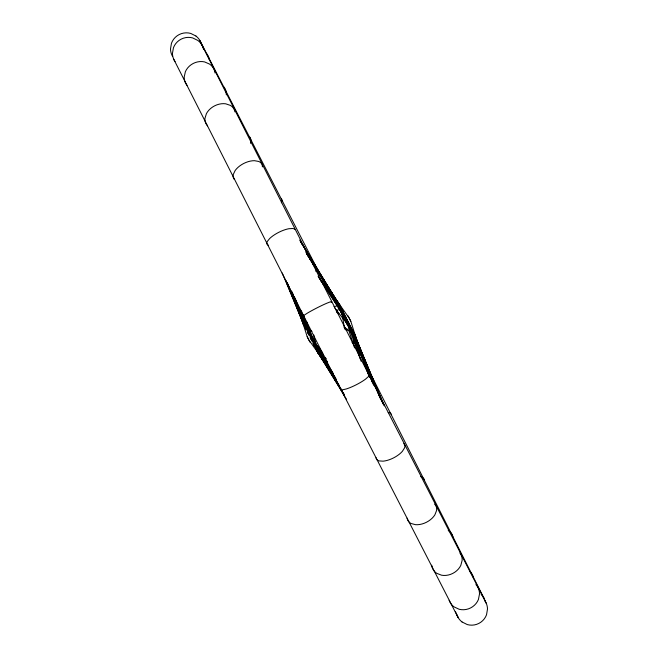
<?xml version="1.0" encoding="UTF-8"?>
<svg xmlns="http://www.w3.org/2000/svg" width="658" height="658" viewBox="0 0 658 658"><rect width="100%" height="100%" fill="white"/><g stroke="black" fill="none" stroke-linecap="round" stroke-linejoin="round"><path stroke-width="0.99" d="M353.066 343.673L354.407 336.608M354.843 334.371L354.3 333.277M336.88 312.616L339.059 306.99M339.98 305.238L333.976 306.644M345.697 329.798L350.533 330.859M195.961 36.034L190.713 33.418A15.915 15.874 -29.5 0 0 171.467 43.222L170.496 49.005A15.529 15.488 -29.5 0 0 172.61 56.448M462.039 621.966L467.287 624.582A15.915 15.874 -29.5 0 0 486.533 614.778L487.504 608.995A15.529 15.488 -29.5 0 0 484.864 600.713M304.934 327.511L311.974 331.361M344.101 327.149L354.662 334.083M317.839 352.787L325.883 358.89M321.729 356.052L327.569 361.744M336.213 310.773L338.821 313.94M339.676 304.596L320.956 281.056M334.832 308.051L353.741 332.298M318.949 277.437L339.166 303.938M348.049 315.881L350.796 321.277L356.381 339.002L337.028 300.961L349.176 318.085M308.824 339.915L320.841 356.743M307.237 332.068L323.843 355.509M325.027 357.187L326.22 358.857M318.135 346.445L322.782 353.181M335.893 378.58L317.09 351.265M317.855 352.82L336.378 379.905M340.589 306.348L307.08 254.243M318.817 277.314L340.54 310.773M307.006 254.333L340.638 306.562M318.069 276.179L351.512 327.947M310.058 337.628L335.169 377.528M317.189 351.569L344.405 395.113M317.896 348.855L333.121 373.218M319.089 353.798L341.897 390.433M342.711 310.666L299.653 240.047M305.69 251.792L336.699 302.507M301.093 242.267L339.52 305.213M306.307 253.042L348.617 322.28M312.961 343.311L344.356 394.956M315.47 348.222L346.396 399.167M321.523 356.266L339.076 385.259M321.211 356.677L344.529 395.261M300.385 241.017L336.88 301.586M301.109 242.415L345.516 316.202M337.028 300.961L338.327 303.453M350.813 321.318L349.686 319.114M199.843 40.401L317.049 268.513A15.529 2.912 -27 0 1 315.684 271.178M340.375 310.88L340.079 310.337L343.575 317.288M350.607 331.015L348.765 327.462M486.262 603.287L369.064 375.167L201.767 44.76M307.681 327.528L307.393 326.985L310.889 333.927M309.951 342.119L307.187 336.682L301.619 318.998L302.91 321.482M307.187 336.682L308.314 338.886M316.079 344.109L317.847 347.498M340.326 310.691L335.67 301.66L347.103 324.279M346.297 322.634L355.024 339.701L350.854 331.369M173.654 59.072L340.951 389.487L458.157 617.599L455.344 611.455M307.631 327.33L302.976 318.299L314.417 340.926M313.611 339.281L322.33 356.34L318.168 348.016M484.346 598.928L354.498 342.045A15.529 1.135 -27 0 0 352.03 342.538M312.163 336.205L313.43 338.689M319.146 353.346L320.059 355.172M355.098 334.889L356.381 339.002M320.972 357.039L301.619 318.998M348.83 322.708L383.022 403.897M354.958 336.625L383.721 404.785M351.668 328.26L384.272 405.904M354.728 337.422L379.789 397.103M287.447 283.154L307.738 331.426M310.527 338.048L311.719 340.885M286.107 281.172L305.213 326.623M307.599 332.298L308.799 335.144M286.773 282.652L302.993 321.507M282.216 272.971L304.407 325.998M353.502 332.183L381.755 401.199M345.763 316.679L373.662 385.234M294.891 297.786L311.769 339.586M313.298 343.386L314.45 346.24M286.872 282.307L304.218 325.159M304.991 327.059L306.143 329.913M285.539 279.995L303.651 324.879M380.431 398.748L353.815 332.438M351.89 332.899L369.771 377.61M292.193 292.432L303.231 320.076M355.147 335.547L372.494 382.611M342.941 311.119L361.16 361.316M292.168 292.308L304.193 326.039M291.609 291.107L303.182 324.016M306.496 321.301L314.886 345.508M315.889 348.411L316.564 350.344M303.363 314.828L307.681 327.396M368.636 375.142L354.933 334.593M348.756 330.341L354.555 347.876M313.8 334.988L317.436 352.03M355.567 337.102L359.803 357.985M340.819 306.916L344.627 329.074M301.537 310.938L302.59 319.056M302.844 321.088L303.239 324.131M303.371 315.314L303.889 325.447M420.701 476.672A15.529 8.727 -26.9 0 1 424.575 480.069M388.204 412.574A15.529 5.108 -26.9 0 1 391.173 414.203M448.221 530.496A15.529 11.754 -26.8 0 1 452.918 536.862M223.588 86.642A15.529 12.839 -27.3 0 1 226.303 94.826M249.884 137.119A15.529 10.141 -27.1 0 1 250.591 143.378M281.361 198.617A15.529 6.761 -27.1 0 1 281.336 202.787M206.637 53.701A15.529 14.665 -27.5 0 1 209.532 60.437M195.961 36.034A15.529 15.488 -29.5 0 1 201.652 44.941M175.036 61.605A15.529 15.249 -26 0 1 172.445 53.438L173.449 47.721A15.915 15.636 -26 0 1 192.695 37.925L197.91 40.475A15.529 15.249 -26 0 1 203.536 49.235M187.02 85.351A15.529 13.982 -26.6 0 1 184.199 77.101L185.367 71.73A15.915 14.328 -26.6 0 1 204.622 61.926L209.663 64.139A15.529 13.982 -26.6 0 1 215.051 72.989M207.566 125.834A15.529 11.754 -26.8 0 1 204.951 118.366L206.431 113.604A15.915 12.05 -26.8 0 1 225.678 103.8L230.415 105.403A15.529 11.754 -26.8 0 1 234.955 111.885M234.256 179.363A15.529 8.727 -26.9 0 1 233.294 174.428L235.177 170.488A15.915 8.949 -26.9 0 1 254.432 160.684L258.759 161.465A15.529 8.727 -26.9 0 1 262.394 166.852M268.349 245.163A15.529 5.108 -26.9 0 1 267.288 241.47L269.673 238.509A15.915 5.231 -26.9 0 1 288.928 228.713L292.752 228.507A15.529 5.108 -26.9 0 1 294.932 229.486M303.502 315.955A15.529 1.135 -27 0 1 304.613 314.919L307.549 313.035A15.915 1.168 -27 0 1 326.804 303.231L330.077 301.948A15.529 1.135 -27 0 1 331.18 302.335M340.951 389.487A15.529 2.912 -27 0 0 342.744 389.766L346.24 388.977A15.915 2.977 -27 0 0 365.486 379.181L368.209 376.795A15.529 2.912 -27 0 0 369.064 375.167M469.779 571.358A15.529 13.982 -26.6 0 1 473.373 577.354M376.088 457.746A15.529 6.761 -27.1 0 0 379.066 460.913L383.088 461.168A15.915 6.925 -27.1 0 0 402.342 451.372L404.53 447.95A15.529 6.761 -27.1 0 0 403.773 443.648M434.634 504.151A15.529 10.141 -27.1 0 1 436.575 510.55L434.856 514.885A15.915 10.396 -27.1 0 1 415.601 524.689L411.11 523.513A15.529 10.141 -27.1 0 1 407.121 518.159M431.714 565.181A15.529 12.839 -27.3 0 0 436.682 573.299L441.559 575.207A15.915 13.16 -27.3 0 0 460.806 565.403L462.146 560.336A15.529 12.839 -27.3 0 0 459.884 552.95M449.126 600.269A15.529 14.665 -27.5 0 0 454.053 606.882L459.185 609.275A15.915 15.027 -27.5 0 0 478.432 599.479L479.517 593.911A15.529 14.665 -27.5 0 0 475.931 584.567M462.039 621.966A15.529 15.488 -29.5 0 1 456.899 614.95M481.113 594.174A15.529 15.249 -26 0 1 484.987 600.738"/></g></svg>
